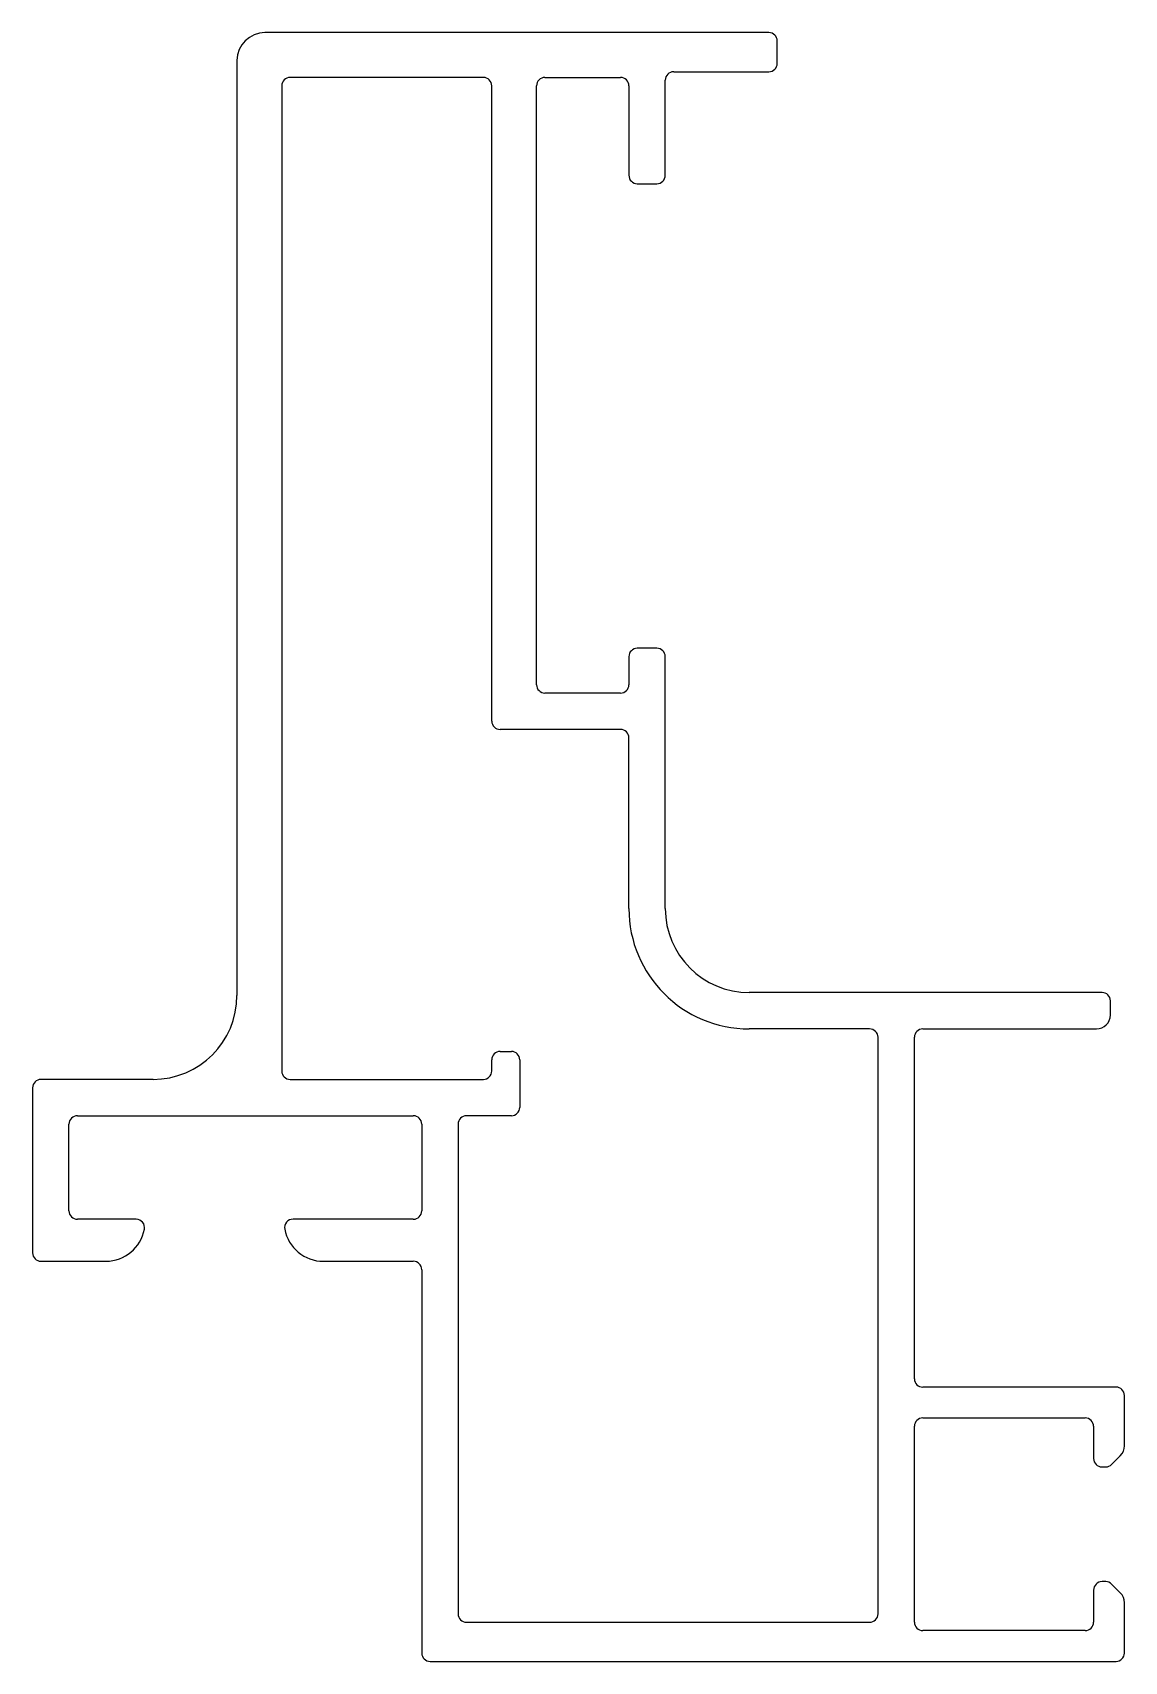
# Model space of a CAD drawing. Extents: x 756.8 to 795.8, y 479 to 537.2.
import ezdxf

# ---------------------------------------------------------------- set-up
doc = ezdxf.new("R2010")
doc.units = 0
doc.layers.get('0').update_dxf_attribs({"linetype": 'CONTINUOUS'})

msp = doc.modelspace()

# ---------------------------------------------------------------- linework, layer by layer
at = {"color": 0}
for p, q in [((783.15, 537.245), (765.15, 537.245)), ((783.45, 536.145), (783.45, 536.945)), ((764.15, 536.245), (764.15, 502.842)), ((772.95, 535.645), (766.05, 535.645)), ((775.15, 535.645), (777.848, 535.645)), ((779.448, 532.145), (779.448, 535.545)), ((779.748, 535.845), (783.15, 535.845)), ((765.75, 535.345), (765.75, 500.142)), ((773.25, 512.645), (773.25, 535.345)), ((774.85, 513.945), (774.85, 535.345)), ((778.148, 535.345), (778.148, 532.145)), ((778.448, 531.845), (779.148, 531.845)), ((779.148, 515.245), (778.448, 515.245)), ((778.148, 514.945), (778.148, 513.945)), ((779.448, 505.944), (779.448, 514.945)), ((777.848, 513.645), (775.15, 513.645)), ((777.848, 512.345), (773.55, 512.345)), ((778.148, 505.945), (778.148, 512.045)), ((795.048, 502.945), (782.448, 502.945)), ((795.348, 502.145), (795.348, 502.645)), ((786.747, 501.645), (782.448, 501.645)), ((787.047, 480.745), (787.047, 501.345)), ((788.347, 489.145), (788.347, 501.345)), ((788.647, 501.645), (794.848, 501.645)), ((773.25, 500.142), (773.25, 500.542)), ((773.55, 500.842), (773.95, 500.842)), ((774.25, 500.542), (774.25, 498.842)), ((756.849, 499.542), (756.849, 493.646)), ((761.15, 499.842), (757.149, 499.842)), ((766.05, 499.842), (772.95, 499.842)), ((758.149, 495.142), (758.149, 498.242)), ((758.449, 498.542), (770.448, 498.542)), ((770.748, 498.242), (770.748, 495.142)), ((772.048, 498.242), (772.048, 480.745)), ((773.95, 498.542), (772.348, 498.542)), ((760.548, 494.842), (758.449, 494.842)), ((770.448, 494.842), (766.152, 494.842)), ((757.149, 493.346), (759.467, 493.346)), ((767.234, 493.342), (770.448, 493.342)), ((770.748, 493.042), (770.748, 479.345)), ((795.548, 488.845), (788.647, 488.845)), ((795.848, 486.746), (795.848, 488.545)), ((788.647, 487.745), (794.448, 487.745)), ((788.347, 480.445), (788.347, 487.445)), ((794.748, 487.445), (794.748, 486.295)), ((795.048, 485.995), (795.18, 485.995)), ((795.392, 486.083), (795.702, 486.393)), ((794.748, 481.595), (794.748, 480.445)), ((795.18, 481.895), (795.048, 481.895)), ((795.702, 481.497), (795.392, 481.807)), ((795.848, 479.345), (795.848, 481.143)), ((772.348, 480.445), (786.747, 480.445)), ((794.448, 480.145), (788.647, 480.145)), ((771.048, 479.045), (795.548, 479.045))]:
    msp.add_line(p, q, dxfattribs=at)
for centre, radius, start, end in [((765.15, 536.245), 1, 90, 180), ((783.15, 536.945), 0.3, 0, 90), ((783.15, 536.145), 0.3, 270, 360), ((766.05, 535.345), 0.3, 90, 180), ((772.95, 535.345), 0.3, 0, 90), ((775.15, 535.345), 0.3, 90, 180), ((777.848, 535.345), 0.3, 0, 90), ((779.748, 535.545), 0.3, 90, 180), ((778.448, 532.145), 0.3, 180, 270), ((779.148, 532.145), 0.3, 270, 360), ((778.448, 514.945), 0.3, 90, 180), ((779.148, 514.945), 0.3, 0, 90), ((775.15, 513.945), 0.3, 180, 270), ((777.848, 513.945), 0.3, 270, 360), ((773.55, 512.645), 0.3, 180, 270), ((777.848, 512.045), 0.3, 0, 90), ((782.448, 505.945), 4.3, 180, 270), ((782.448, 505.945), 3, 180.01189, 270), ((795.048, 502.645), 0.3, 360, 90), ((761.15, 502.842), 3, 270, 360), ((794.848, 502.145), 0.5, 270, 360), ((786.747, 501.345), 0.3, 0, 90), ((788.647, 501.345), 0.3, 90, 180), ((773.55, 500.542), 0.3, 90, 180), ((773.95, 500.542), 0.3, 360, 90), ((766.05, 500.142), 0.3, 180, 270), ((772.95, 500.142), 0.3, 270, 360), ((757.149, 499.542), 0.3, 90, 180), ((773.95, 498.842), 0.3, 270, 360), ((758.449, 498.242), 0.3, 90, 180), ((770.448, 498.242), 0.3, 0, 90), ((772.348, 498.242), 0.3, 90, 180), ((758.449, 495.142), 0.3, 180, 270), ((760.551, 494.544), 0.298, 348.7592, 90.5695), ((766.135, 494.556), 0.287, 86.64028, 193.83559), ((770.448, 495.142), 0.3, 270, 0), ((759.467, 494.746), 1.4, 270, 349.32871), ((767.234, 494.742), 1.4, 190.47587, 270), ((757.149, 493.646), 0.3, 180, 270), ((770.448, 493.042), 0.3, 0, 90), ((788.647, 489.145), 0.3, 180, 270), ((795.548, 488.545), 0.3, 360, 90), ((788.647, 487.445), 0.3, 90.00535, 180), ((794.448, 487.445), 0.3, 0, 90.00535), ((795.348, 486.746), 0.5, 315, 360), ((795.048, 486.295), 0.3, 180, 270), ((795.18, 486.295), 0.3, 270, 315), ((795.048, 481.595), 0.3, 90, 180), ((795.18, 481.595), 0.3, 45, 90), ((795.348, 481.143), 0.5, 0, 45), ((772.348, 480.745), 0.3, 180, 270), ((786.747, 480.745), 0.3, 270, 360), ((788.647, 480.445), 0.3, 180, 270), ((794.448, 480.445), 0.3, 270, 360), ((771.048, 479.345), 0.3, 180, 270), ((795.548, 479.345), 0.3, 270, 360)]:
    msp.add_arc(centre, radius, start, end, dxfattribs=at)

doc.saveas('drawing.dxf')
